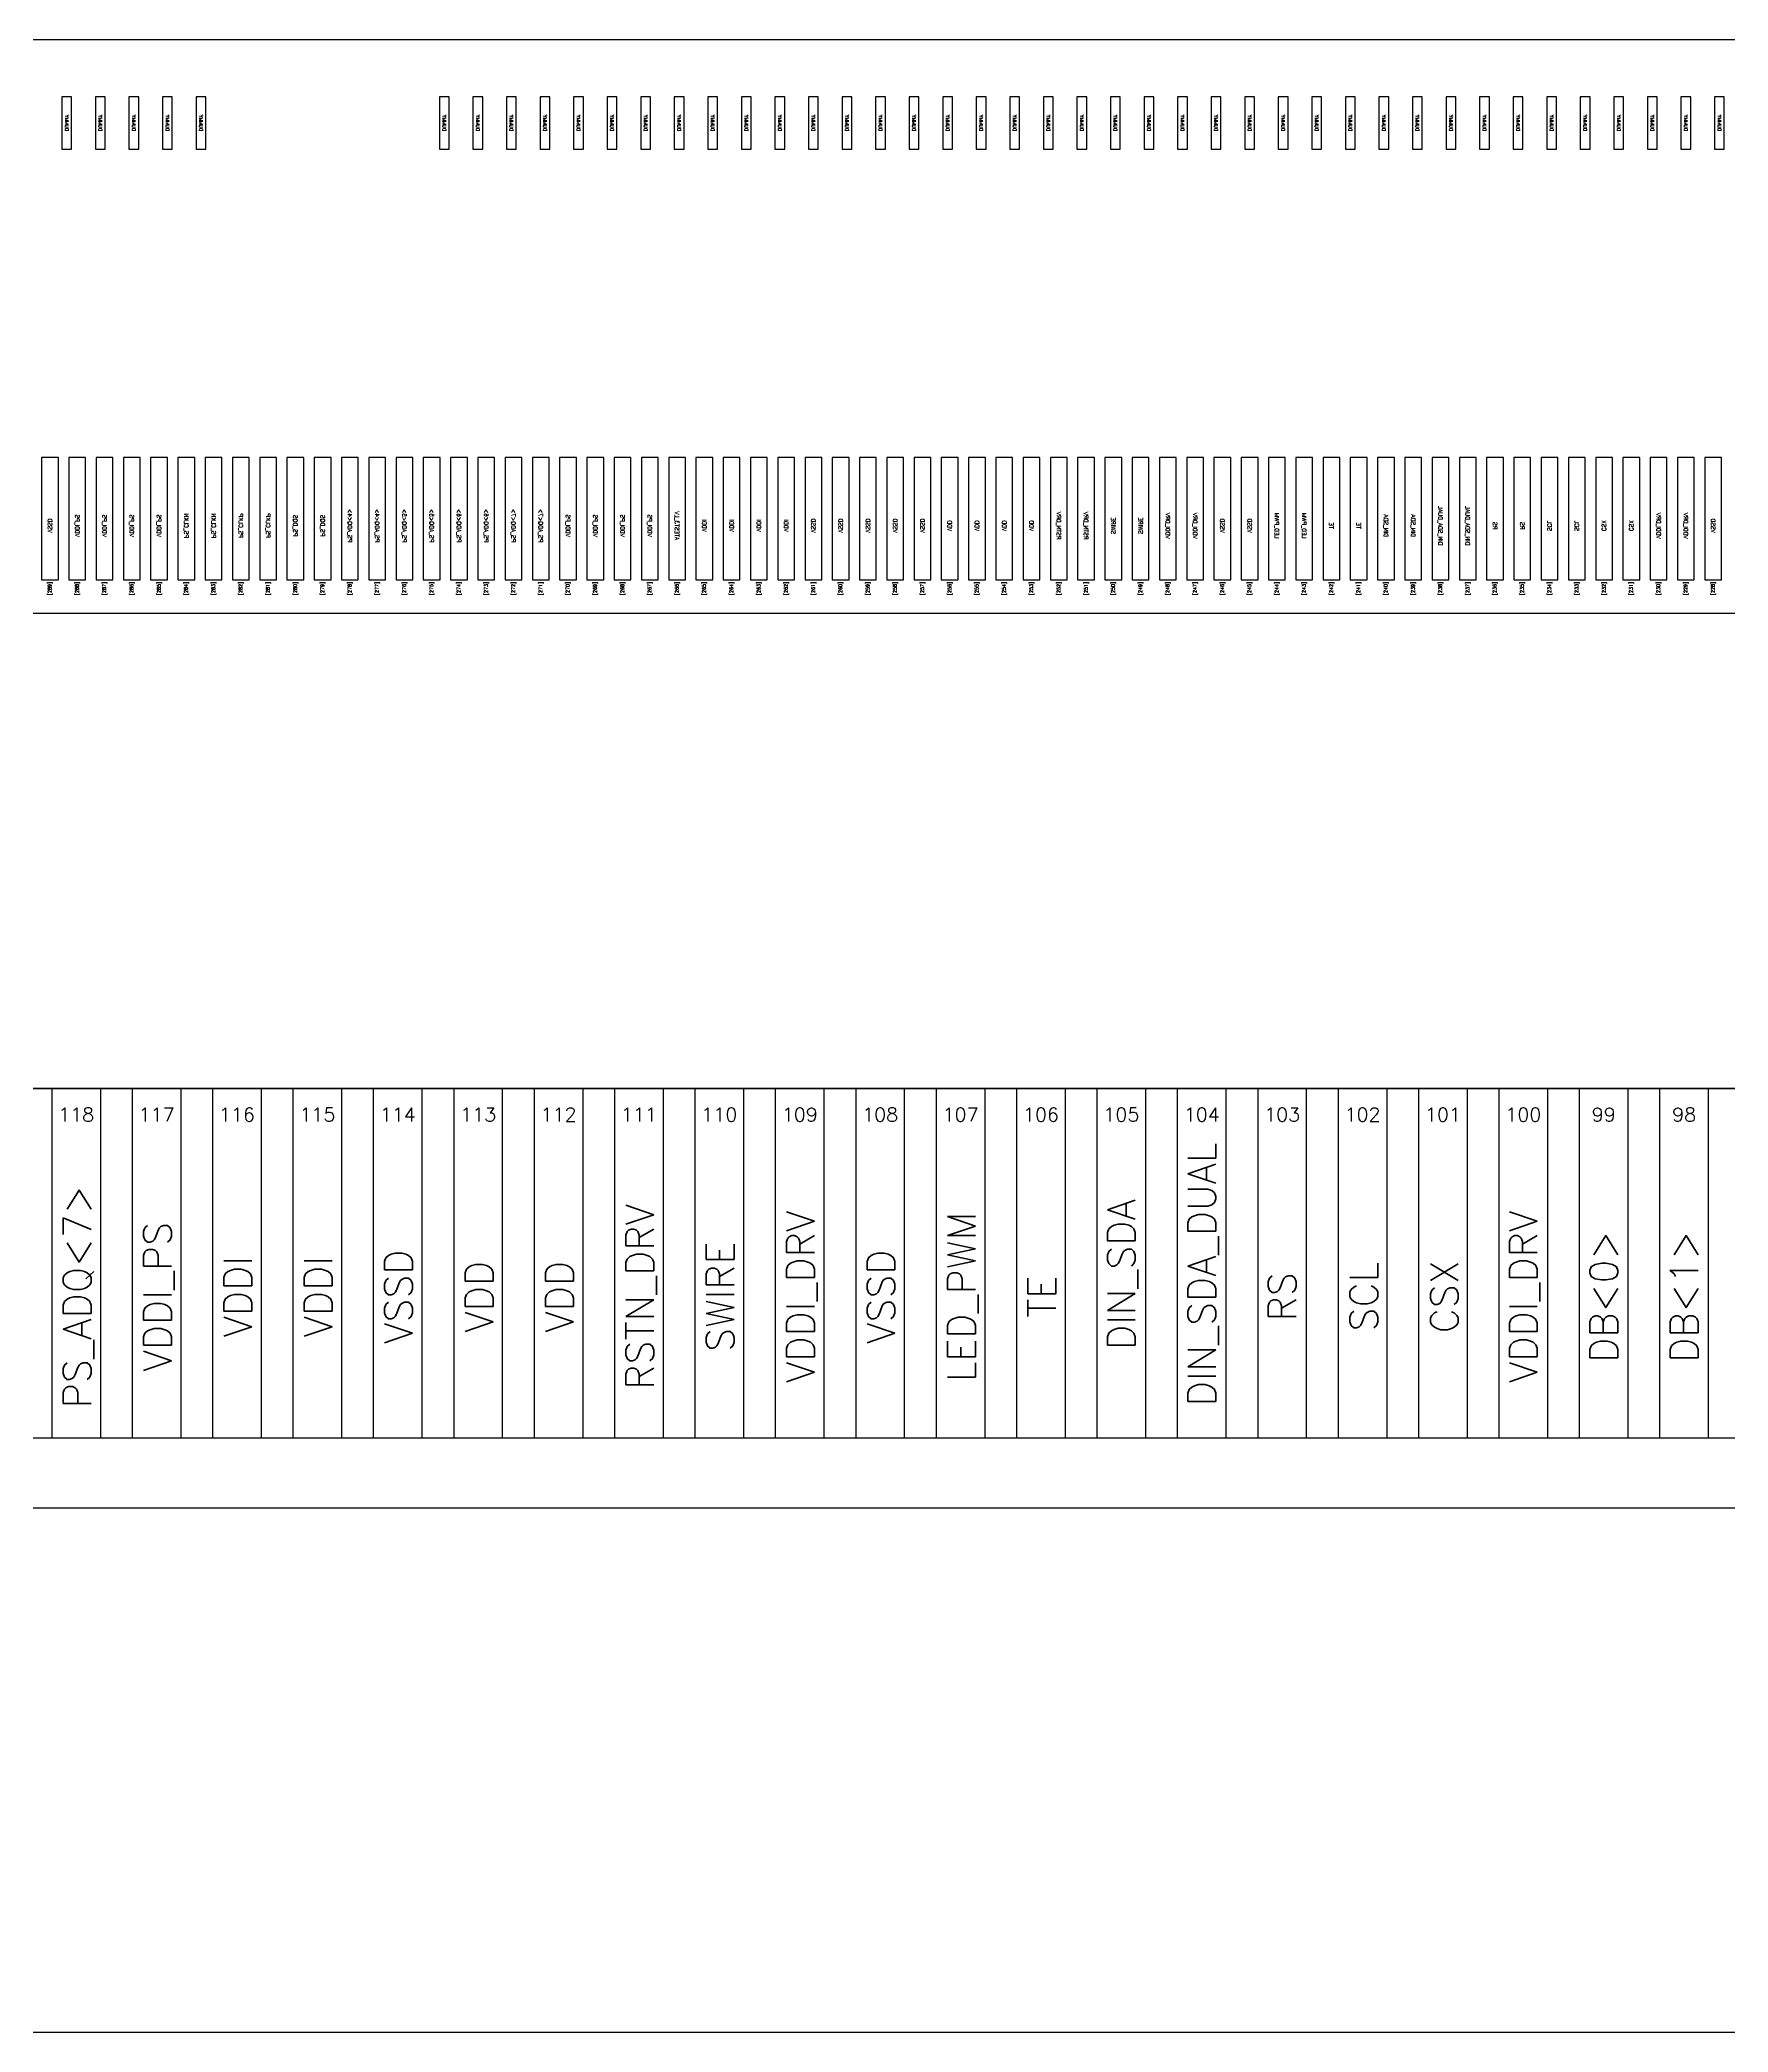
# Model space of a CAD drawing. Header units: millimetres. Extents: x 1862 to 2439, y 367 to 860.
# Drawn here: x 2058.932 to 2061.347, y 555.193 to 558.043 of the extents above; entities that cross this region are included whole.
import ezdxf
from ezdxf.enums import TextEntityAlignment as Align

# ---------------------------------------------------------------- set-up
doc = ezdxf.new("R2010")
doc.units = ezdxf.units.MM
doc.layers.add('FPC', color=7, linetype='Continuous')
doc.layers.add('标 注', color=3, linetype='Continuous')
doc.styles.get("Standard").update_dxf_attribs({"font": 'txt', "bigfont": 'gbcbig.shx'})

# ---------------------------------------------------------------- blocks, each defined once
blk = doc.blocks.new('LCD')
at = {"color": 6}
blk.add_line((7370.5424, -538.5852), (7424.3824, -538.5852), dxfattribs=at)
for points in [[(7384.9624, -537.3052), (7409.9624, -537.3052), (7409.9624, -536.4852), (7384.9624, -536.4852)], [(7398.6494, -536.6415), (7398.6634, -536.6415), (7398.6634, -536.5665), (7398.6494, -536.5665)], [(7398.6494, -536.6415), (7398.6634, -536.6415), (7398.6634, -536.5665), (7398.6494, -536.5665)], [(7398.6974, -536.6415), (7398.7114, -536.6415), (7398.7114, -536.5665), (7398.6974, -536.5665)], [(7398.6974, -536.6415), (7398.7114, -536.6415), (7398.7114, -536.5665), (7398.6974, -536.5665)], [(7398.7454, -536.6415), (7398.7594, -536.6415), (7398.7594, -536.5665), (7398.7454, -536.5665)], [(7398.7454, -536.6415), (7398.7594, -536.6415), (7398.7594, -536.5665), (7398.7454, -536.5665)], [(7398.7934, -536.6415), (7398.8074, -536.6415), (7398.8074, -536.5665), (7398.7934, -536.5665)], [(7398.7934, -536.6415), (7398.8074, -536.6415), (7398.8074, -536.5665), (7398.7934, -536.5665)], [(7398.8414, -536.6415), (7398.8554, -536.6415), (7398.8554, -536.5665), (7398.8414, -536.5665)], [(7398.8414, -536.6415), (7398.8554, -536.6415), (7398.8554, -536.5665), (7398.8414, -536.5665)], [(7399.1894, -536.6415), (7399.2034, -536.6415), (7399.2034, -536.5665), (7399.1894, -536.5665)], [(7399.1894, -536.6415), (7399.2034, -536.6415), (7399.2034, -536.5665), (7399.1894, -536.5665)], [(7399.2374, -536.6415), (7399.2514, -536.6415), (7399.2514, -536.5665), (7399.2374, -536.5665)], [(7399.2374, -536.6415), (7399.2514, -536.6415), (7399.2514, -536.5665), (7399.2374, -536.5665)], [(7399.2854, -536.6415), (7399.2994, -536.6415), (7399.2994, -536.5665), (7399.2854, -536.5665)], [(7399.2854, -536.6415), (7399.2994, -536.6415), (7399.2994, -536.5665), (7399.2854, -536.5665)], [(7399.3334, -536.6415), (7399.3474, -536.6415), (7399.3474, -536.5665), (7399.3334, -536.5665)], [(7399.3334, -536.6415), (7399.3474, -536.6415), (7399.3474, -536.5665), (7399.3334, -536.5665)], [(7399.3814, -536.6415), (7399.3954, -536.6415), (7399.3954, -536.5665), (7399.3814, -536.5665)], [(7399.3814, -536.6415), (7399.3954, -536.6415), (7399.3954, -536.5665), (7399.3814, -536.5665)], [(7399.4294, -536.6415), (7399.4434, -536.6415), (7399.4434, -536.5665), (7399.4294, -536.5665)], [(7399.4294, -536.6415), (7399.4434, -536.6415), (7399.4434, -536.5665), (7399.4294, -536.5665)], [(7399.4774, -536.6415), (7399.4914, -536.6415), (7399.4914, -536.5665), (7399.4774, -536.5665)], [(7399.4774, -536.6415), (7399.4914, -536.6415), (7399.4914, -536.5665), (7399.4774, -536.5665)], [(7399.5254, -536.6415), (7399.5394, -536.6415), (7399.5394, -536.5665), (7399.5254, -536.5665)], [(7399.5254, -536.6415), (7399.5394, -536.6415), (7399.5394, -536.5665), (7399.5254, -536.5665)], [(7399.5734, -536.6415), (7399.5874, -536.6415), (7399.5874, -536.5665), (7399.5734, -536.5665)], [(7399.5734, -536.6415), (7399.5874, -536.6415), (7399.5874, -536.5665), (7399.5734, -536.5665)], [(7399.6214, -536.6415), (7399.6354, -536.6415), (7399.6354, -536.5665), (7399.6214, -536.5665)], [(7399.6214, -536.6415), (7399.6354, -536.6415), (7399.6354, -536.5665), (7399.6214, -536.5665)], [(7399.6694, -536.6415), (7399.6834, -536.6415), (7399.6834, -536.5665), (7399.6694, -536.5665)], [(7399.6694, -536.6415), (7399.6834, -536.6415), (7399.6834, -536.5665), (7399.6694, -536.5665)], [(7399.7174, -536.6415), (7399.7314, -536.6415), (7399.7314, -536.5665), (7399.7174, -536.5665)], [(7399.7174, -536.6415), (7399.7314, -536.6415), (7399.7314, -536.5665), (7399.7174, -536.5665)], [(7399.7654, -536.6415), (7399.7794, -536.6415), (7399.7794, -536.5665), (7399.7654, -536.5665)], [(7399.7654, -536.6415), (7399.7794, -536.6415), (7399.7794, -536.5665), (7399.7654, -536.5665)], [(7399.8134, -536.6415), (7399.8274, -536.6415), (7399.8274, -536.5665), (7399.8134, -536.5665)], [(7399.8134, -536.6415), (7399.8274, -536.6415), (7399.8274, -536.5665), (7399.8134, -536.5665)], [(7399.8614, -536.6415), (7399.8754, -536.6415), (7399.8754, -536.5665), (7399.8614, -536.5665)], [(7399.8614, -536.6415), (7399.8754, -536.6415), (7399.8754, -536.5665), (7399.8614, -536.5665)], [(7399.9094, -536.6415), (7399.9234, -536.6415), (7399.9234, -536.5665), (7399.9094, -536.5665)], [(7399.9094, -536.6415), (7399.9234, -536.6415), (7399.9234, -536.5665), (7399.9094, -536.5665)], [(7399.9574, -536.6415), (7399.9714, -536.6415), (7399.9714, -536.5665), (7399.9574, -536.5665)], [(7399.9574, -536.6415), (7399.9714, -536.6415), (7399.9714, -536.5665), (7399.9574, -536.5665)], [(7400.0054, -536.6415), (7400.0194, -536.6415), (7400.0194, -536.5665), (7400.0054, -536.5665)], [(7400.0054, -536.6415), (7400.0194, -536.6415), (7400.0194, -536.5665), (7400.0054, -536.5665)], [(7400.0534, -536.6415), (7400.0674, -536.6415), (7400.0674, -536.5665), (7400.0534, -536.5665)], [(7400.0534, -536.6415), (7400.0674, -536.6415), (7400.0674, -536.5665), (7400.0534, -536.5665)], [(7400.1014, -536.6415), (7400.1154, -536.6415), (7400.1154, -536.5665), (7400.1014, -536.5665)], [(7400.1014, -536.6415), (7400.1154, -536.6415), (7400.1154, -536.5665), (7400.1014, -536.5665)], [(7400.1494, -536.6415), (7400.1634, -536.6415), (7400.1634, -536.5665), (7400.1494, -536.5665)], [(7400.1494, -536.6415), (7400.1634, -536.6415), (7400.1634, -536.5665), (7400.1494, -536.5665)], [(7400.1974, -536.6415), (7400.2114, -536.6415), (7400.2114, -536.5665), (7400.1974, -536.5665)], [(7400.1974, -536.6415), (7400.2114, -536.6415), (7400.2114, -536.5665), (7400.1974, -536.5665)], [(7400.2454, -536.6415), (7400.2594, -536.6415), (7400.2594, -536.5665), (7400.2454, -536.5665)], [(7400.2454, -536.6415), (7400.2594, -536.6415), (7400.2594, -536.5665), (7400.2454, -536.5665)], [(7400.2934, -536.6415), (7400.3074, -536.6415), (7400.3074, -536.5665), (7400.2934, -536.5665)], [(7400.2934, -536.6415), (7400.3074, -536.6415), (7400.3074, -536.5665), (7400.2934, -536.5665)], [(7400.3414, -536.6415), (7400.3554, -536.6415), (7400.3554, -536.5665), (7400.3414, -536.5665)], [(7400.3414, -536.6415), (7400.3554, -536.6415), (7400.3554, -536.5665), (7400.3414, -536.5665)], [(7400.3894, -536.6415), (7400.4034, -536.6415), (7400.4034, -536.5665), (7400.3894, -536.5665)], [(7400.3894, -536.6415), (7400.4034, -536.6415), (7400.4034, -536.5665), (7400.3894, -536.5665)], [(7400.4374, -536.6415), (7400.4514, -536.6415), (7400.4514, -536.5665), (7400.4374, -536.5665)], [(7400.4374, -536.6415), (7400.4514, -536.6415), (7400.4514, -536.5665), (7400.4374, -536.5665)], [(7400.4854, -536.6415), (7400.4994, -536.6415), (7400.4994, -536.5665), (7400.4854, -536.5665)], [(7400.4854, -536.6415), (7400.4994, -536.6415), (7400.4994, -536.5665), (7400.4854, -536.5665)], [(7400.5334, -536.6415), (7400.5474, -536.6415), (7400.5474, -536.5665), (7400.5334, -536.5665)], [(7400.5334, -536.6415), (7400.5474, -536.6415), (7400.5474, -536.5665), (7400.5334, -536.5665)], [(7400.5814, -536.6415), (7400.5954, -536.6415), (7400.5954, -536.5665), (7400.5814, -536.5665)], [(7400.5814, -536.6415), (7400.5954, -536.6415), (7400.5954, -536.5665), (7400.5814, -536.5665)], [(7400.6294, -536.6415), (7400.6434, -536.6415), (7400.6434, -536.5665), (7400.6294, -536.5665)], [(7400.6294, -536.6415), (7400.6434, -536.6415), (7400.6434, -536.5665), (7400.6294, -536.5665)], [(7400.6774, -536.6415), (7400.6914, -536.6415), (7400.6914, -536.5665), (7400.6774, -536.5665)], [(7400.6774, -536.6415), (7400.6914, -536.6415), (7400.6914, -536.5665), (7400.6774, -536.5665)], [(7400.7254, -536.6415), (7400.7394, -536.6415), (7400.7394, -536.5665), (7400.7254, -536.5665)], [(7400.7254, -536.6415), (7400.7394, -536.6415), (7400.7394, -536.5665), (7400.7254, -536.5665)], [(7400.7734, -536.6415), (7400.7874, -536.6415), (7400.7874, -536.5665), (7400.7734, -536.5665)], [(7400.7734, -536.6415), (7400.7874, -536.6415), (7400.7874, -536.5665), (7400.7734, -536.5665)], [(7400.8214, -536.6415), (7400.8354, -536.6415), (7400.8354, -536.5665), (7400.8214, -536.5665)], [(7400.8214, -536.6415), (7400.8354, -536.6415), (7400.8354, -536.5665), (7400.8214, -536.5665)], [(7400.8694, -536.6415), (7400.8834, -536.6415), (7400.8834, -536.5665), (7400.8694, -536.5665)], [(7400.8694, -536.6415), (7400.8834, -536.6415), (7400.8834, -536.5665), (7400.8694, -536.5665)], [(7400.9174, -536.6415), (7400.9314, -536.6415), (7400.9314, -536.5665), (7400.9174, -536.5665)], [(7400.9174, -536.6415), (7400.9314, -536.6415), (7400.9314, -536.5665), (7400.9174, -536.5665)], [(7400.9654, -536.6415), (7400.9794, -536.6415), (7400.9794, -536.5665), (7400.9654, -536.5665)], [(7400.9654, -536.6415), (7400.9794, -536.6415), (7400.9794, -536.5665), (7400.9654, -536.5665)], [(7401.0134, -536.6415), (7401.0274, -536.6415), (7401.0274, -536.5665), (7401.0134, -536.5665)], [(7401.0134, -536.6415), (7401.0274, -536.6415), (7401.0274, -536.5665), (7401.0134, -536.5665)], [(7398.6204, -537.2577), (7398.6444, -537.2577), (7398.6444, -537.0827), (7398.6204, -537.0827)], [(7398.6204, -537.2577), (7398.6444, -537.2577), (7398.6444, -537.0827), (7398.6204, -537.0827)], [(7398.6594, -537.2577), (7398.6834, -537.2577), (7398.6834, -537.0827), (7398.6594, -537.0827)], [(7398.6594, -537.2577), (7398.6834, -537.2577), (7398.6834, -537.0827), (7398.6594, -537.0827)], [(7398.6984, -537.2577), (7398.7224, -537.2577), (7398.7224, -537.0827), (7398.6984, -537.0827)], [(7398.6984, -537.2577), (7398.7224, -537.2577), (7398.7224, -537.0827), (7398.6984, -537.0827)], [(7398.7374, -537.2577), (7398.7614, -537.2577), (7398.7614, -537.0827), (7398.7374, -537.0827)], [(7398.7374, -537.2577), (7398.7614, -537.2577), (7398.7614, -537.0827), (7398.7374, -537.0827)], [(7398.7764, -537.2577), (7398.8004, -537.2577), (7398.8004, -537.0827), (7398.7764, -537.0827)], [(7398.7764, -537.2577), (7398.8004, -537.2577), (7398.8004, -537.0827), (7398.7764, -537.0827)], [(7398.8154, -537.2577), (7398.8394, -537.2577), (7398.8394, -537.0827), (7398.8154, -537.0827)], [(7398.8154, -537.2577), (7398.8394, -537.2577), (7398.8394, -537.0827), (7398.8154, -537.0827)], [(7398.8544, -537.2577), (7398.8784, -537.2577), (7398.8784, -537.0827), (7398.8544, -537.0827)], [(7398.8544, -537.2577), (7398.8784, -537.2577), (7398.8784, -537.0827), (7398.8544, -537.0827)], [(7398.8934, -537.2577), (7398.9174, -537.2577), (7398.9174, -537.0827), (7398.8934, -537.0827)], [(7398.8934, -537.2577), (7398.9174, -537.2577), (7398.9174, -537.0827), (7398.8934, -537.0827)], [(7398.9324, -537.2577), (7398.9564, -537.2577), (7398.9564, -537.0827), (7398.9324, -537.0827)], [(7398.9324, -537.2577), (7398.9564, -537.2577), (7398.9564, -537.0827), (7398.9324, -537.0827)], [(7398.9714, -537.2577), (7398.9954, -537.2577), (7398.9954, -537.0827), (7398.9714, -537.0827)], [(7398.9714, -537.2577), (7398.9954, -537.2577), (7398.9954, -537.0827), (7398.9714, -537.0827)], [(7399.0104, -537.2577), (7399.0344, -537.2577), (7399.0344, -537.0827), (7399.0104, -537.0827)], [(7399.0104, -537.2577), (7399.0344, -537.2577), (7399.0344, -537.0827), (7399.0104, -537.0827)], [(7399.0494, -537.2577), (7399.0734, -537.2577), (7399.0734, -537.0827), (7399.0494, -537.0827)], [(7399.0494, -537.2577), (7399.0734, -537.2577), (7399.0734, -537.0827), (7399.0494, -537.0827)], [(7399.0884, -537.2577), (7399.1124, -537.2577), (7399.1124, -537.0827), (7399.0884, -537.0827)], [(7399.0884, -537.2577), (7399.1124, -537.2577), (7399.1124, -537.0827), (7399.0884, -537.0827)], [(7399.1274, -537.2577), (7399.1514, -537.2577), (7399.1514, -537.0827), (7399.1274, -537.0827)], [(7399.1274, -537.2577), (7399.1514, -537.2577), (7399.1514, -537.0827), (7399.1274, -537.0827)], [(7399.1664, -537.2577), (7399.1904, -537.2577), (7399.1904, -537.0827), (7399.1664, -537.0827)], [(7399.1664, -537.2577), (7399.1904, -537.2577), (7399.1904, -537.0827), (7399.1664, -537.0827)], [(7399.2054, -537.2577), (7399.2294, -537.2577), (7399.2294, -537.0827), (7399.2054, -537.0827)], [(7399.2054, -537.2577), (7399.2294, -537.2577), (7399.2294, -537.0827), (7399.2054, -537.0827)], [(7399.2444, -537.2577), (7399.2684, -537.2577), (7399.2684, -537.0827), (7399.2444, -537.0827)], [(7399.2444, -537.2577), (7399.2684, -537.2577), (7399.2684, -537.0827), (7399.2444, -537.0827)], [(7399.2834, -537.2577), (7399.3074, -537.2577), (7399.3074, -537.0827), (7399.2834, -537.0827)], [(7399.2834, -537.2577), (7399.3074, -537.2577), (7399.3074, -537.0827), (7399.2834, -537.0827)], [(7399.3224, -537.2577), (7399.3464, -537.2577), (7399.3464, -537.0827), (7399.3224, -537.0827)], [(7399.3224, -537.2577), (7399.3464, -537.2577), (7399.3464, -537.0827), (7399.3224, -537.0827)], [(7399.3614, -537.2577), (7399.3854, -537.2577), (7399.3854, -537.0827), (7399.3614, -537.0827)], [(7399.3614, -537.2577), (7399.3854, -537.2577), (7399.3854, -537.0827), (7399.3614, -537.0827)], [(7399.4004, -537.2577), (7399.4244, -537.2577), (7399.4244, -537.0827), (7399.4004, -537.0827)], [(7399.4004, -537.2577), (7399.4244, -537.2577), (7399.4244, -537.0827), (7399.4004, -537.0827)], [(7399.4394, -537.2577), (7399.4634, -537.2577), (7399.4634, -537.0827), (7399.4394, -537.0827)], [(7399.4394, -537.2577), (7399.4634, -537.2577), (7399.4634, -537.0827), (7399.4394, -537.0827)], [(7399.4784, -537.2577), (7399.5024, -537.2577), (7399.5024, -537.0827), (7399.4784, -537.0827)], [(7399.4784, -537.2577), (7399.5024, -537.2577), (7399.5024, -537.0827), (7399.4784, -537.0827)], [(7399.5174, -537.2577), (7399.5414, -537.2577), (7399.5414, -537.0827), (7399.5174, -537.0827)], [(7399.5174, -537.2577), (7399.5414, -537.2577), (7399.5414, -537.0827), (7399.5174, -537.0827)], [(7399.5564, -537.2577), (7399.5804, -537.2577), (7399.5804, -537.0827), (7399.5564, -537.0827)], [(7399.5564, -537.2577), (7399.5804, -537.2577), (7399.5804, -537.0827), (7399.5564, -537.0827)], [(7399.5954, -537.2577), (7399.6194, -537.2577), (7399.6194, -537.0827), (7399.5954, -537.0827)], [(7399.5954, -537.2577), (7399.6194, -537.2577), (7399.6194, -537.0827), (7399.5954, -537.0827)], [(7399.6344, -537.2577), (7399.6584, -537.2577), (7399.6584, -537.0827), (7399.6344, -537.0827)], [(7399.6344, -537.2577), (7399.6584, -537.2577), (7399.6584, -537.0827), (7399.6344, -537.0827)], [(7399.6734, -537.2577), (7399.6974, -537.2577), (7399.6974, -537.0827), (7399.6734, -537.0827)], [(7399.6734, -537.2577), (7399.6974, -537.2577), (7399.6974, -537.0827), (7399.6734, -537.0827)], [(7399.7124, -537.2577), (7399.7364, -537.2577), (7399.7364, -537.0827), (7399.7124, -537.0827)], [(7399.7124, -537.2577), (7399.7364, -537.2577), (7399.7364, -537.0827), (7399.7124, -537.0827)], [(7399.7514, -537.2577), (7399.7754, -537.2577), (7399.7754, -537.0827), (7399.7514, -537.0827)], [(7399.7514, -537.2577), (7399.7754, -537.2577), (7399.7754, -537.0827), (7399.7514, -537.0827)], [(7399.7904, -537.2577), (7399.8144, -537.2577), (7399.8144, -537.0827), (7399.7904, -537.0827)], [(7399.7904, -537.2577), (7399.8144, -537.2577), (7399.8144, -537.0827), (7399.7904, -537.0827)], [(7399.8294, -537.2577), (7399.8534, -537.2577), (7399.8534, -537.0827), (7399.8294, -537.0827)], [(7399.8294, -537.2577), (7399.8534, -537.2577), (7399.8534, -537.0827), (7399.8294, -537.0827)], [(7399.8684, -537.2577), (7399.8924, -537.2577), (7399.8924, -537.0827), (7399.8684, -537.0827)], [(7399.8684, -537.2577), (7399.8924, -537.2577), (7399.8924, -537.0827), (7399.8684, -537.0827)], [(7399.9074, -537.2577), (7399.9314, -537.2577), (7399.9314, -537.0827), (7399.9074, -537.0827)], [(7399.9074, -537.2577), (7399.9314, -537.2577), (7399.9314, -537.0827), (7399.9074, -537.0827)], [(7399.9464, -537.2577), (7399.9704, -537.2577), (7399.9704, -537.0827), (7399.9464, -537.0827)], [(7399.9464, -537.2577), (7399.9704, -537.2577), (7399.9704, -537.0827), (7399.9464, -537.0827)], [(7399.9854, -537.2577), (7400.0094, -537.2577), (7400.0094, -537.0827), (7399.9854, -537.0827)], [(7399.9854, -537.2577), (7400.0094, -537.2577), (7400.0094, -537.0827), (7399.9854, -537.0827)], [(7400.0244, -537.2577), (7400.0484, -537.2577), (7400.0484, -537.0827), (7400.0244, -537.0827)], [(7400.0244, -537.2577), (7400.0484, -537.2577), (7400.0484, -537.0827), (7400.0244, -537.0827)], [(7400.0634, -537.2577), (7400.0874, -537.2577), (7400.0874, -537.0827), (7400.0634, -537.0827)], [(7400.0634, -537.2577), (7400.0874, -537.2577), (7400.0874, -537.0827), (7400.0634, -537.0827)], [(7400.1024, -537.2577), (7400.1264, -537.2577), (7400.1264, -537.0827), (7400.1024, -537.0827)], [(7400.1024, -537.2577), (7400.1264, -537.2577), (7400.1264, -537.0827), (7400.1024, -537.0827)], [(7400.1414, -537.2577), (7400.1654, -537.2577), (7400.1654, -537.0827), (7400.1414, -537.0827)], [(7400.1414, -537.2577), (7400.1654, -537.2577), (7400.1654, -537.0827), (7400.1414, -537.0827)], [(7400.1804, -537.2577), (7400.2044, -537.2577), (7400.2044, -537.0827), (7400.1804, -537.0827)], [(7400.1804, -537.2577), (7400.2044, -537.2577), (7400.2044, -537.0827), (7400.1804, -537.0827)], [(7400.2194, -537.2577), (7400.2434, -537.2577), (7400.2434, -537.0827), (7400.2194, -537.0827)], [(7400.2194, -537.2577), (7400.2434, -537.2577), (7400.2434, -537.0827), (7400.2194, -537.0827)], [(7400.2584, -537.2577), (7400.2824, -537.2577), (7400.2824, -537.0827), (7400.2584, -537.0827)], [(7400.2584, -537.2577), (7400.2824, -537.2577), (7400.2824, -537.0827), (7400.2584, -537.0827)], [(7400.2974, -537.2577), (7400.3214, -537.2577), (7400.3214, -537.0827), (7400.2974, -537.0827)], [(7400.2974, -537.2577), (7400.3214, -537.2577), (7400.3214, -537.0827), (7400.2974, -537.0827)], [(7400.3364, -537.2577), (7400.3604, -537.2577), (7400.3604, -537.0827), (7400.3364, -537.0827)], [(7400.3364, -537.2577), (7400.3604, -537.2577), (7400.3604, -537.0827), (7400.3364, -537.0827)], [(7400.3754, -537.2577), (7400.3994, -537.2577), (7400.3994, -537.0827), (7400.3754, -537.0827)], [(7400.3754, -537.2577), (7400.3994, -537.2577), (7400.3994, -537.0827), (7400.3754, -537.0827)], [(7400.4144, -537.2577), (7400.4384, -537.2577), (7400.4384, -537.0827), (7400.4144, -537.0827)], [(7400.4144, -537.2577), (7400.4384, -537.2577), (7400.4384, -537.0827), (7400.4144, -537.0827)], [(7400.4534, -537.2577), (7400.4774, -537.2577), (7400.4774, -537.0827), (7400.4534, -537.0827)], [(7400.4534, -537.2577), (7400.4774, -537.2577), (7400.4774, -537.0827), (7400.4534, -537.0827)], [(7400.4924, -537.2577), (7400.5164, -537.2577), (7400.5164, -537.0827), (7400.4924, -537.0827)], [(7400.4924, -537.2577), (7400.5164, -537.2577), (7400.5164, -537.0827), (7400.4924, -537.0827)], [(7400.5314, -537.2577), (7400.5554, -537.2577), (7400.5554, -537.0827), (7400.5314, -537.0827)], [(7400.5314, -537.2577), (7400.5554, -537.2577), (7400.5554, -537.0827), (7400.5314, -537.0827)], [(7400.5704, -537.2577), (7400.5944, -537.2577), (7400.5944, -537.0827), (7400.5704, -537.0827)], [(7400.5704, -537.2577), (7400.5944, -537.2577), (7400.5944, -537.0827), (7400.5704, -537.0827)], [(7400.6094, -537.2577), (7400.6334, -537.2577), (7400.6334, -537.0827), (7400.6094, -537.0827)], [(7400.6094, -537.2577), (7400.6334, -537.2577), (7400.6334, -537.0827), (7400.6094, -537.0827)], [(7400.6484, -537.2577), (7400.6724, -537.2577), (7400.6724, -537.0827), (7400.6484, -537.0827)], [(7400.6484, -537.2577), (7400.6724, -537.2577), (7400.6724, -537.0827), (7400.6484, -537.0827)], [(7400.6874, -537.2577), (7400.7114, -537.2577), (7400.7114, -537.0827), (7400.6874, -537.0827)], [(7400.6874, -537.2577), (7400.7114, -537.2577), (7400.7114, -537.0827), (7400.6874, -537.0827)], [(7400.7264, -537.2577), (7400.7504, -537.2577), (7400.7504, -537.0827), (7400.7264, -537.0827)], [(7400.7264, -537.2577), (7400.7504, -537.2577), (7400.7504, -537.0827), (7400.7264, -537.0827)], [(7400.7654, -537.2577), (7400.7894, -537.2577), (7400.7894, -537.0827), (7400.7654, -537.0827)], [(7400.7654, -537.2577), (7400.7894, -537.2577), (7400.7894, -537.0827), (7400.7654, -537.0827)], [(7400.8044, -537.2577), (7400.8284, -537.2577), (7400.8284, -537.0827), (7400.8044, -537.0827)], [(7400.8044, -537.2577), (7400.8284, -537.2577), (7400.8284, -537.0827), (7400.8044, -537.0827)], [(7400.8434, -537.2577), (7400.8674, -537.2577), (7400.8674, -537.0827), (7400.8434, -537.0827)], [(7400.8434, -537.2577), (7400.8674, -537.2577), (7400.8674, -537.0827), (7400.8434, -537.0827)], [(7400.8824, -537.2577), (7400.9064, -537.2577), (7400.9064, -537.0827), (7400.8824, -537.0827)], [(7400.8824, -537.2577), (7400.9064, -537.2577), (7400.9064, -537.0827), (7400.8824, -537.0827)], [(7400.9214, -537.2577), (7400.9454, -537.2577), (7400.9454, -537.0827), (7400.9214, -537.0827)], [(7400.9214, -537.2577), (7400.9454, -537.2577), (7400.9454, -537.0827), (7400.9214, -537.0827)], [(7400.9604, -537.2577), (7400.9844, -537.2577), (7400.9844, -537.0827), (7400.9604, -537.0827)], [(7400.9604, -537.2577), (7400.9844, -537.2577), (7400.9844, -537.0827), (7400.9604, -537.0827)], [(7400.9994, -537.2577), (7401.0234, -537.2577), (7401.0234, -537.0827), (7400.9994, -537.0827)], [(7400.9994, -537.2577), (7401.0234, -537.2577), (7401.0234, -537.0827), (7400.9994, -537.0827)], [(7382.0249, -538.4852), (7412.8999, -538.4852), (7412.8999, -537.9852), (7382.0249, -537.9852)], [(7398.6349, -538.4852), (7398.7049, -538.4852), (7398.7049, -537.9852), (7398.6349, -537.9852)], [(7398.7499, -538.4852), (7398.8199, -538.4852), (7398.8199, -537.9852), (7398.7499, -537.9852)], [(7398.8649, -538.4852), (7398.9349, -538.4852), (7398.9349, -537.9852), (7398.8649, -537.9852)], [(7398.9799, -538.4852), (7399.0499, -538.4852), (7399.0499, -537.9852), (7398.9799, -537.9852)], [(7399.0949, -538.4852), (7399.1649, -538.4852), (7399.1649, -537.9852), (7399.0949, -537.9852)], [(7399.2099, -538.4852), (7399.2799, -538.4852), (7399.2799, -537.9852), (7399.2099, -537.9852)], [(7399.3249, -538.4852), (7399.3949, -538.4852), (7399.3949, -537.9852), (7399.3249, -537.9852)], [(7399.4399, -538.4852), (7399.5099, -538.4852), (7399.5099, -537.9852), (7399.4399, -537.9852)], [(7399.5549, -538.4852), (7399.6249, -538.4852), (7399.6249, -537.9852), (7399.5549, -537.9852)], [(7399.6699, -538.4852), (7399.7399, -538.4852), (7399.7399, -537.9852), (7399.6699, -537.9852)], [(7399.7849, -538.4852), (7399.8549, -538.4852), (7399.8549, -537.9852), (7399.7849, -537.9852)], [(7399.8999, -538.4852), (7399.9699, -538.4852), (7399.9699, -537.9852), (7399.8999, -537.9852)], [(7400.0149, -538.4852), (7400.0849, -538.4852), (7400.0849, -537.9852), (7400.0149, -537.9852)], [(7400.1299, -538.4852), (7400.1999, -538.4852), (7400.1999, -537.9852), (7400.1299, -537.9852)], [(7400.2449, -538.4852), (7400.3149, -538.4852), (7400.3149, -537.9852), (7400.2449, -537.9852)], [(7400.3599, -538.4852), (7400.4299, -538.4852), (7400.4299, -537.9852), (7400.3599, -537.9852)], [(7400.4749, -538.4852), (7400.5449, -538.4852), (7400.5449, -537.9852), (7400.4749, -537.9852)], [(7400.5899, -538.4852), (7400.6599, -538.4852), (7400.6599, -537.9852), (7400.5899, -537.9852)], [(7400.7049, -538.4852), (7400.7749, -538.4852), (7400.7749, -537.9852), (7400.7049, -537.9852)], [(7400.8199, -538.4852), (7400.8899, -538.4852), (7400.8899, -537.9852), (7400.8199, -537.9852)], [(7400.9349, -538.4852), (7401.0049, -538.4852), (7401.0049, -537.9852), (7400.9349, -537.9852)]]:
    blk.add_lwpolyline(points, close=True, dxfattribs=at)
at = {"color": 6, "text_generation_flag": 4}
for s, height, p in [('DUMMY', 0.005, (7398.6564, -536.604)), ('DUMMY', 0.005, (7398.7044, -536.604)), ('DUMMY', 0.005, (7398.7524, -536.604)), ('DUMMY', 0.005, (7398.8004, -536.604)), ('DUMMY', 0.005, (7398.8484, -536.604)), ('DUMMY', 0.005, (7399.1964, -536.604)), ('DUMMY', 0.005, (7399.2444, -536.604)), ('DUMMY', 0.005, (7399.2924, -536.604)), ('DUMMY', 0.005, (7399.3404, -536.604)), ('DUMMY', 0.005, (7399.3884, -536.604)), ('DUMMY', 0.005, (7399.4364, -536.604)), ('DUMMY', 0.005, (7399.4844, -536.604)), ('DUMMY', 0.005, (7399.5324, -536.604)), ('DUMMY', 0.005, (7399.5804, -536.604)), ('DUMMY', 0.005, (7399.6284, -536.604)), ('DUMMY', 0.005, (7399.6764, -536.604)), ('DUMMY', 0.005, (7399.7244, -536.604)), ('DUMMY', 0.005, (7399.7724, -536.604)), ('DUMMY', 0.005, (7399.8204, -536.604)), ('DUMMY', 0.005, (7399.8684, -536.604)), ('DUMMY', 0.005, (7399.9164, -536.604)), ('DUMMY', 0.005, (7399.9644, -536.604)), ('DUMMY', 0.005, (7400.0124, -536.604)), ('DUMMY', 0.005, (7400.0604, -536.604)), ('DUMMY', 0.005, (7400.1084, -536.604)), ('DUMMY', 0.005, (7400.1564, -536.604)), ('DUMMY', 0.005, (7400.2044, -536.604)), ('DUMMY', 0.005, (7400.2524, -536.604)), ('DUMMY', 0.005, (7400.3004, -536.604)), ('DUMMY', 0.005, (7400.3484, -536.604)), ('DUMMY', 0.005, (7400.3964, -536.604)), ('DUMMY', 0.005, (7400.4444, -536.604)), ('DUMMY', 0.005, (7400.4924, -536.604)), ('DUMMY', 0.005, (7400.5404, -536.604)), ('DUMMY', 0.005, (7400.5884, -536.604)), ('DUMMY', 0.005, (7400.6364, -536.604)), ('DUMMY', 0.005, (7400.6844, -536.604)), ('DUMMY', 0.005, (7400.7324, -536.604)), ('DUMMY', 0.005, (7400.7804, -536.604)), ('DUMMY', 0.005, (7400.8284, -536.604)), ('DUMMY', 0.005, (7400.8764, -536.604)), ('DUMMY', 0.005, (7400.9244, -536.604)), ('DUMMY', 0.005, (7400.9724, -536.604)), ('DUMMY', 0.005, (7401.0204, -536.604)), ('VDDI_PS', 0.006, (7398.6714, -537.1802)), ('VDDI_PS', 0.006, (7398.7104, -537.1802)), ('VDDI_PS', 0.006, (7398.7494, -537.1802)), ('VDDI_PS', 0.006, (7398.7884, -537.1802)), ('PS_CLKN', 0.006, (7398.8274, -537.1802)), ('PS_CLKN', 0.006, (7398.8664, -537.1802)), ('PS_CLKP', 0.006, (7398.9054, -537.1802)), ('PS_CLKP', 0.006, (7398.9444, -537.1802)), ('PS_DQS', 0.006, (7398.9834, -537.1802)), ('PS_DQS', 0.006, (7399.0224, -537.1802)), ('PS_ADQ<4>', 0.006, (7399.0614, -537.1802)), ('PS_ADQ<4>', 0.006, (7399.1004, -537.1802)), ('PS_ADQ<5>', 0.006, (7399.1394, -537.1802)), ('PS_ADQ<5>', 0.006, (7399.1784, -537.1802)), ('PS_ADQ<6>', 0.006, (7399.2174, -537.1802)), ('PS_ADQ<6>', 0.006, (7399.2564, -537.1802)), ('PS_ADQ<7>', 0.006, (7399.2954, -537.1802)), ('PS_ADQ<7>', 0.006, (7399.3344, -537.1802)), ('VDDI_PS', 0.006, (7399.3734, -537.1802)), ('VDDI_PS', 0.006, (7399.4124, -537.1802)), ('VDDI_PS', 0.006, (7399.4514, -537.1802)), ('VDDI_PS', 0.006, (7399.4904, -537.1802)), ('ATEST3_LV', 0.006, (7399.5294, -537.1802)), ('RSTN_DRV', 0.006, (7400.0754, -537.1802)), ('RSTN_DRV', 0.006, (7400.1144, -537.1802)), ('VDDI_DRV', 0.006, (7400.2314, -537.1802)), ('VDDI_DRV', 0.006, (7400.2704, -537.1802)), ('LED_PWM', 0.006, (7400.3874, -537.1802)), ('LED_PWM', 0.006, (7400.4264, -537.1802)), ('DIN_SDA', 0.006, (7400.5434, -537.1802)), ('DIN_SDA', 0.006, (7400.5824, -537.1802)), ('DIN_SDA_DUAL', 0.006, (7400.6214, -537.1802)), ('DIN_SDA_DUAL', 0.006, (7400.6604, -537.1802)), ('VDDI_DRV', 0.006, (7400.9334, -537.1802)), ('VDDI_DRV', 0.006, (7400.9724, -537.1802)), ('VSSD', 0.006, (7398.6324, -537.1802)), ('VDDI', 0.006, (7399.5684, -537.1802)), ('VDDI', 0.006, (7399.6074, -537.1802)), ('VDDI', 0.006, (7399.6464, -537.1802)), ('VDDI', 0.006, (7399.6854, -537.1802)), ('VSSD', 0.006, (7399.7244, -537.1802)), ('VSSD', 0.006, (7399.7634, -537.1802)), ('VSSD', 0.006, (7399.8024, -537.1802)), ('VSSD', 0.006, (7399.8414, -537.1802)), ('VSSD', 0.006, (7399.8804, -537.1802)), ('VDD', 0.006, (7399.9194, -537.1802)), ('VDD', 0.006, (7399.9584, -537.1802)), ('VDD', 0.006, (7399.9974, -537.1802)), ('VDD', 0.006, (7400.0364, -537.1802)), ('SWIRE', 0.006, (7400.1534, -537.1802)), ('SWIRE', 0.006, (7400.1924, -537.1802)), ('VSSD', 0.006, (7400.3094, -537.1802)), ('VSSD', 0.006, (7400.3484, -537.1802)), ('TE', 0.006, (7400.4654, -537.1802)), ('TE', 0.006, (7400.5044, -537.1802)), ('RS', 0.006, (7400.6994, -537.1802)), ('RS', 0.006, (7400.7384, -537.1802)), ('SCL', 0.006, (7400.7774, -537.1802)), ('SCL', 0.006, (7400.8164, -537.1802)), ('CSX', 0.006, (7400.8554, -537.1802)), ('CSX', 0.006, (7400.8944, -537.1802)), ('VSSD', 0.006, (7401.0114, -537.1802))]:
    blk.add_text(s, height=height, rotation=90, dxfattribs=at).set_placement(p, align=Align.MIDDLE_CENTER)
at = {"color": 6}
for s, height, p in [('[289]', 0.005, (7398.632, -537.2701)), ('[288]', 0.005, (7398.671, -537.2701)), ('[287]', 0.005, (7398.71, -537.2701)), ('[286]', 0.005, (7398.749, -537.2701)), ('[285]', 0.005, (7398.788, -537.2701)), ('[284]', 0.005, (7398.827, -537.2701)), ('[283]', 0.005, (7398.866, -537.2701)), ('[282]', 0.005, (7398.905, -537.2701)), ('[281]', 0.005, (7398.944, -537.2701)), ('[280]', 0.005, (7398.983, -537.2701)), ('[279]', 0.005, (7399.022, -537.2701)), ('[278]', 0.005, (7399.061, -537.2701)), ('[277]', 0.005, (7399.1, -537.2701)), ('[276]', 0.005, (7399.139, -537.2701)), ('[275]', 0.005, (7399.178, -537.2701)), ('[274]', 0.005, (7399.217, -537.2701)), ('[273]', 0.005, (7399.256, -537.2701)), ('[272]', 0.005, (7399.295, -537.2701)), ('[271]', 0.005, (7399.334, -537.2701)), ('[270]', 0.005, (7399.373, -537.2701)), ('[269]', 0.005, (7399.412, -537.2701)), ('[268]', 0.005, (7399.451, -537.2701)), ('[267]', 0.005, (7399.49, -537.2701)), ('[266]', 0.005, (7399.529, -537.2701)), ('[265]', 0.005, (7399.568, -537.2701)), ('[264]', 0.005, (7399.607, -537.2701)), ('[263]', 0.005, (7399.646, -537.2701)), ('[262]', 0.005, (7399.685, -537.2701)), ('[261]', 0.005, (7399.724, -537.2701)), ('[260]', 0.005, (7399.763, -537.2701)), ('[259]', 0.005, (7399.802, -537.2701)), ('[258]', 0.005, (7399.841, -537.2701)), ('[257]', 0.005, (7399.88, -537.2701)), ('[256]', 0.005, (7399.919, -537.2701)), ('[255]', 0.005, (7399.958, -537.2701)), ('[254]', 0.005, (7399.997, -537.2701)), ('[253]', 0.005, (7400.036, -537.2701)), ('[252]', 0.005, (7400.075, -537.2701)), ('[251]', 0.005, (7400.114, -537.2701)), ('[250]', 0.005, (7400.153, -537.2701)), ('[249]', 0.005, (7400.192, -537.2701)), ('[248]', 0.005, (7400.231, -537.2701)), ('[247]', 0.005, (7400.27, -537.2701)), ('[246]', 0.005, (7400.309, -537.2701)), ('[245]', 0.005, (7400.348, -537.2701)), ('[244]', 0.005, (7400.387, -537.2701)), ('[243]', 0.005, (7400.426, -537.2701)), ('[242]', 0.005, (7400.465, -537.2701)), ('[241]', 0.005, (7400.504, -537.2701)), ('[240]', 0.005, (7400.543, -537.2701)), ('[239]', 0.005, (7400.582, -537.2701)), ('[238]', 0.005, (7400.621, -537.2701)), ('[237]', 0.005, (7400.66, -537.2701)), ('[236]', 0.005, (7400.699, -537.2701)), ('[235]', 0.005, (7400.738, -537.2701)), ('[234]', 0.005, (7400.777, -537.2701)), ('[233]', 0.005, (7400.816, -537.2701)), ('[232]', 0.005, (7400.855, -537.2701)), ('[231]', 0.005, (7400.894, -537.2701)), ('[230]', 0.005, (7400.933, -537.2701)), ('[229]', 0.005, (7400.972, -537.2701)), ('[228]', 0.005, (7401.011, -537.2701)), ('DIN_SDA_DUAL', 0.04, (7400.2799, -538.2512)), ('PS_ADQ<7>', 0.04, (7398.6711, -538.2832)), ('RSTN_DRV', 0.04, (7399.4761, -538.2832)), ('VDDI_DRV', 0.04, (7399.7061, -538.2832)), ('DIN_SDA', 0.04, (7400.1649, -538.2512)), ('VDDI_DRV', 0.04, (7400.7399, -538.2832)), ('VDDI_PS', 0.04, (7398.7861, -538.2832)), ('LED_PWM', 0.04, (7399.9361, -538.2832)), ('VSSD', 0.04, (7399.1311, -538.2832)), ('SWIRE', 0.04, (7399.5911, -538.2832)), ('VSSD', 0.04, (7399.8211, -538.2832)), ('DB<0>', 0.04, (7400.8549, -538.2832)), ('DB<1>', 0.04, (7400.9699, -538.2832)), ('VDDI', 0.04, (7398.9011, -538.2832)), ('VDDI', 0.04, (7399.0161, -538.2832)), ('VDD', 0.04, (7399.2461, -538.2832)), ('VDD', 0.04, (7399.3611, -538.2832)), ('SCL', 0.04, (7400.5119, -538.2832)), ('CSX', 0.04, (7400.6269, -538.2832)), ('TE', 0.04, (7400.0511, -538.2832)), ('RS', 0.04, (7400.3949, -538.2832))]:
    blk.add_text(s, height=height, rotation=90, dxfattribs=at).set_placement(p, align=Align.MIDDLE_CENTER)
for s, p in [('118', (7398.6699, -538.0227)), ('117', (7398.7849, -538.0227)), ('116', (7398.8999, -538.0227)), ('115', (7399.0149, -538.0227)), ('114', (7399.1299, -538.0227)), ('113', (7399.2449, -538.0227)), ('112', (7399.3599, -538.0227)), ('111', (7399.4749, -538.0227)), ('110', (7399.5899, -538.0227)), ('109', (7399.7049, -538.0227)), ('108', (7399.8199, -538.0227)), ('107', (7399.9349, -538.0227)), ('106', (7400.0499, -538.0227)), ('105', (7400.1649, -538.0227)), ('104', (7400.2799, -538.0227)), ('103', (7400.3949, -538.0227)), ('102', (7400.5099, -538.0227)), ('101', (7400.6249, -538.0227)), ('100', (7400.7399, -538.0227)), ('99', (7400.8549, -538.0227)), ('98', (7400.9699, -538.0227))]:
    blk.add_text(s, height=0.02, dxfattribs=at).set_placement(p, align=Align.MIDDLE_CENTER)
blk = doc.blocks.new('f')
at = {"layer": '标 注', "color": 7}
blk.add_line((7244.2204, -553.3534), (7288.2704, -553.3534), dxfattribs=at)

msp = doc.modelspace()

# ---------------------------------------------------------------- linework, layer by layer
at = {"layer": 'FPC', "color": 30}
msp.add_line((2041.9412, 556.5426), (2073.6112, 556.5426), dxfattribs=at)

# ---------------------------------------------------------------- block references
at = {"layer": '标 注', "color": 7}
for name, p in [('f', (-5206.9451, 1108.546)), ('LCD', (-5339.6862, 1094.5278))]:
    msp.add_blockref(name, p, dxfattribs=at)

doc.saveas('drawing.dxf')
